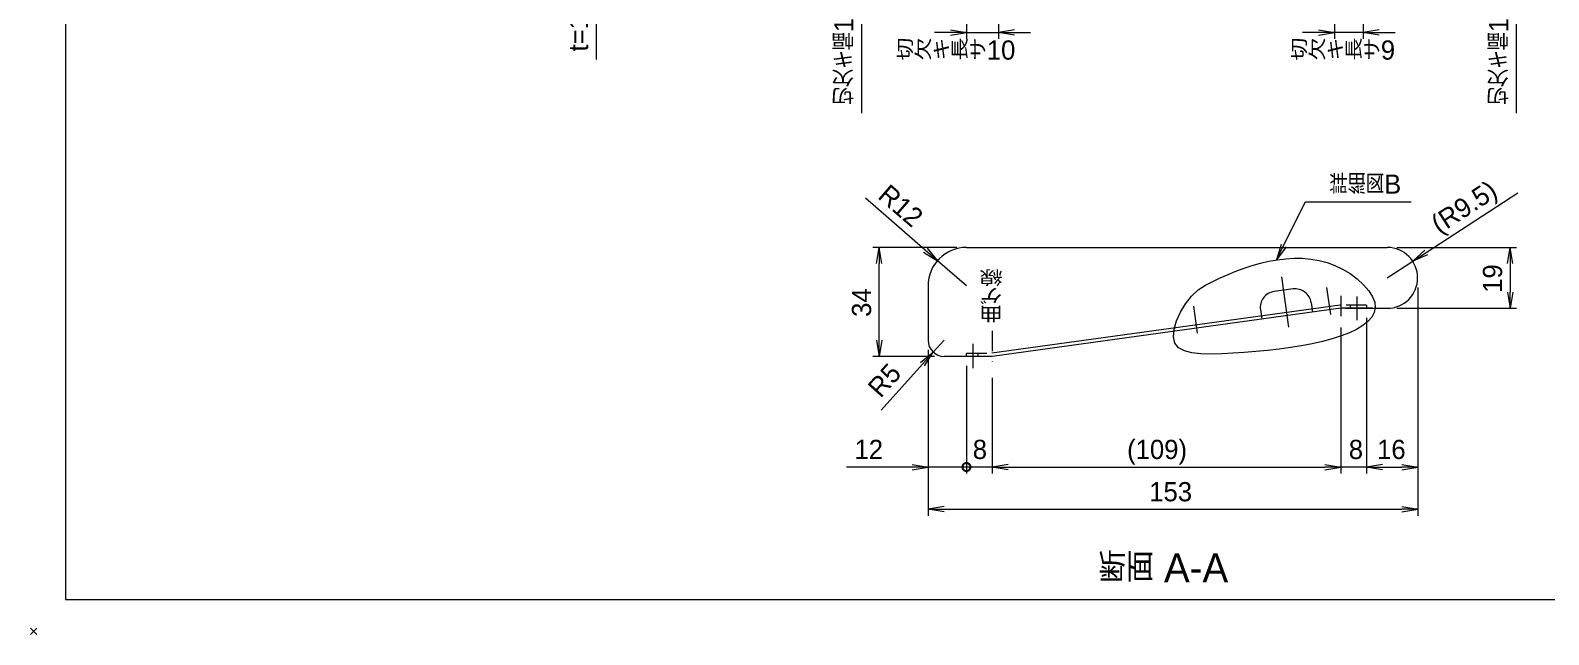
# Model space of a CAD drawing. Extents: x -1 to 810, y -1 to 564.
# Drawn here: x -1 to 473.4, y -1 to 187.6 of the extents above; entities that cross this region are included whole.
import ezdxf
from ezdxf.enums import TextEntityAlignment as Align

# ---------------------------------------------------------------- set-up
doc = ezdxf.new("R2010")
doc.units = 0
doc.header["$LTSCALE"] = 0.5
doc.header["$PDMODE"] = 3
doc.header["$PDSIZE"] = -3
for name, pattern in [('CENTER', [50.8, 31.75, -6.35, 6.35, -6.35]), ('DASH2', [19.05, 12.7, -6.35]), ('DASH2DOT', [31.75, 12.7, -6.35, 0, -6.35, 0, -6.35])]:
    doc.linetypes.add(name, pattern=pattern)
doc.layers.get('0').update_dxf_attribs({"linetype": 'CONTINUOUS'})
doc.layers.add('DIM', color=2, linetype='CONTINUOUS')
doc.layers.add('ZUWAKU', color=7, linetype='CONTINUOUS')
doc.styles.get("Standard").update_dxf_attribs({"font": 'FC-Txt.shx', "height": 6, "bigfont": '@ARExtfont2.shx'})
doc.dimstyles.new('JIS-1', dxfattribs={"dimtxt": 2.5, "dimasz": 5, "dimexe": 2, "dimexo": 3, "dimgap": 2.5, "dimtad": 1, "dimblk": 'OPEN', "dimcen": 2.5, "dimazin": 3, "dimtfac": 1, "dimtmove": 0, "dimatfit": 3})

# ---------------------------------------------------------------- blocks, each defined once
blk = doc.blocks.new('_OPEN')
at = {"color": 0, "linetype": 'BYBLOCK'}
for p, q in [((-1, 0.166667), (0, 0)), ((-1, -0.166667), (0, 0)), ((0, 0), (-1, 0))]:
    blk.add_line(p, q, dxfattribs=at)
blk = doc.blocks.new('*D34')
at = {"layer": 'DIM', "color": 0}
for p, q in [((175.79, 213.71), (175.79, 218.71)), ((151.63, 208.71), (177.79, 208.71)), ((151.63, 207.71), (177.79, 207.71)), ((175.79, 208.71), (175.79, 207.71)), ((175.79, 202.71), (175.79, 178.55))]:
    blk.add_line(p, q, dxfattribs=at)
at = {"layer": 'DIM', "color": 0, "xscale": 5, "yscale": 5, "zscale": 5}
for p, rotation in [((175.79, 208.71), 270), ((175.79, 207.71), 90)]:
    blk.add_blockref('_OPEN', p, dxfattribs=dict(at, rotation=rotation))
at = {"layer": 'DIM', "color": 0, "linetype": 'CONTINUOUS'}
blk.add_text('t=1', height=6, rotation=90, dxfattribs=at).set_placement((173.29, 181.05))
blk = doc.blocks.new('*D44')
at = {"layer": 'DIM', "color": 0}
for p, q in [((288.5, 209.71), (256.69, 209.71)), ((258.69, 209.71), (258.69, 208.71)), ((276.5, 208.71), (256.69, 208.71)), ((258.69, 208.71), (258.69, 161.75)), ((258.69, 203.71), (258.69, 198.71))]:
    blk.add_line(p, q, dxfattribs=at)
at = {"layer": 'DIM', "color": 0, "xscale": 5, "yscale": 5, "zscale": 5, "rotation": 90}
blk.add_blockref('_OPEN', (258.69, 208.71), dxfattribs=at)
at = {"layer": 'DIM', "color": 0, "linetype": 'CONTINUOUS'}
blk.add_text('切欠キ幅1', height=6, rotation=90, dxfattribs=at).set_placement((256.19, 164.25))
blk = doc.blocks.new('_NONE')
blk = doc.blocks.new('_DOTSMALL')
at = {"color": 0, "linetype": 'BYBLOCK', "const_width": 0.5}
blk.add_lwpolyline([(-0.0625, 0, 1), (0.0625, 0, 1)], format="xyb", close=True, dxfattribs=at)
blk = doc.blocks.new('*D59')
at = {"layer": 'DIM', "color": 0}
for p, q in [((279.5, 87.88), (279.5, 49.32)), ((291.5, 82.88), (291.5, 49.32)), ((279.5, 51.32), (254.02, 51.32)), ((291.5, 51.32), (279.5, 51.32))]:
    blk.add_line(p, q, dxfattribs=at)
at = {"layer": 'DIM', "color": 0, "xscale": 5, "yscale": 5, "zscale": 5, "rotation": 270}
blk.add_blockref('_DOTSMALL', (291.5, 51.32), dxfattribs=at)
at = {"layer": 'DIM', "color": 0, "linetype": 'CONTINUOUS'}
blk.add_text('12', height=6, dxfattribs=at).set_placement((256.52, 53.82))
blk = doc.blocks.new('*D61')
at = {"layer": 'DIM', "color": 0}
for p, q in [((432.5, 107.38), (432.5, 49.32)), ((416.5, 97.88), (416.5, 49.32)), ((421.5, 51.32), (427.5, 51.32))]:
    blk.add_line(p, q, dxfattribs=at)
at = {"layer": 'DIM', "color": 0, "xscale": 5, "yscale": 5, "zscale": 5, "rotation": 180}
blk.add_blockref('_OPEN', (416.5, 51.32), dxfattribs=at)
at = {"layer": 'DIM', "color": 0, "xscale": 5, "yscale": 5, "zscale": 5}
blk.add_blockref('_OPEN', (432.5, 51.32), dxfattribs=at)
at = {"layer": 'DIM', "color": 0, "linetype": 'CONTINUOUS'}
blk.add_text('16', height=6, dxfattribs=at).set_placement((419.82, 53.82))
blk = doc.blocks.new('*D62')
at = {"layer": 'DIM', "color": 0}
for p, q in [((432.5, 107.38), (432.5, 36.12)), ((279.5, 87.88), (279.5, 36.12)), ((284.5, 38.12), (427.5, 38.12))]:
    blk.add_line(p, q, dxfattribs=at)
at = {"layer": 'DIM', "color": 0, "xscale": 5, "yscale": 5, "zscale": 5, "rotation": 180}
blk.add_blockref('_OPEN', (279.5, 38.12), dxfattribs=at)
at = {"layer": 'DIM', "color": 0, "xscale": 5, "yscale": 5, "zscale": 5}
blk.add_blockref('_OPEN', (432.5, 38.12), dxfattribs=at)
at = {"layer": 'DIM', "color": 0, "linetype": 'CONTINUOUS'}
blk.add_text('153', height=6, dxfattribs=at).set_placement((348.62, 40.62))
blk = doc.blocks.new('*D63')
at = {"layer": 'DIM', "color": 0}
for p, q in [((291.5, 206.71), (291.5, 185.01)), ((301.5, 205.71), (301.5, 185.01)), ((286.5, 187.01), (281.5, 187.01)), ((291.5, 187.01), (301.5, 187.01)), ((306.5, 187.01), (311.5, 187.01))]:
    blk.add_line(p, q, dxfattribs=at)
at = {"layer": 'DIM', "color": 0, "xscale": 5, "yscale": 5, "zscale": 5}
blk.add_blockref('_OPEN', (291.5, 187.01), dxfattribs=at)
at = {"layer": 'DIM', "color": 0, "xscale": 5, "yscale": 5, "zscale": 5, "rotation": 180}
blk.add_blockref('_OPEN', (301.5, 187.01), dxfattribs=at)
at = {"layer": 'DIM', "color": 0, "linetype": 'CONTINUOUS'}
blk.add_text('切欠キ長サ10', height=6, dxfattribs=at).set_placement((269.36, 178.51))
blk = doc.blocks.new('*D66')
at = {"layer": 'DIM', "color": 0}
for p, q in [((406.5, 205.71), (406.5, 185.01)), ((415.5, 206.71), (415.5, 185.01)), ((401.5, 187.01), (396.5, 187.01)), ((415.5, 187.01), (406.5, 187.01)), ((420.5, 187.01), (425.5, 187.01))]:
    blk.add_line(p, q, dxfattribs=at)
at = {"layer": 'DIM', "color": 0, "xscale": 5, "yscale": 5, "zscale": 5}
blk.add_blockref('_OPEN', (406.5, 187.01), dxfattribs=at)
at = {"layer": 'DIM', "color": 0, "xscale": 5, "yscale": 5, "zscale": 5, "rotation": 180}
blk.add_blockref('_OPEN', (415.5, 187.01), dxfattribs=at)
at = {"layer": 'DIM', "color": 0, "linetype": 'CONTINUOUS'}
blk.add_text('切欠キ長サ9', height=6, dxfattribs=at).set_placement((392.49, 178.51))
blk = doc.blocks.new('*D67')
at = {"layer": 'DIM', "color": 0}
for p, q in [((288.5, 119.88), (262.22, 119.88)), ((264.22, 90.88), (264.22, 114.88)), ((281.5, 85.88), (262.22, 85.88))]:
    blk.add_line(p, q, dxfattribs=at)
at = {"layer": 'DIM', "color": 0, "xscale": 5, "yscale": 5, "zscale": 5}
for p, rotation in [((264.22, 119.88), 90), ((264.22, 85.88), 270)]:
    blk.add_blockref('_OPEN', p, dxfattribs=dict(at, rotation=rotation))
at = {"layer": 'DIM', "color": 0, "linetype": 'CONTINUOUS'}
blk.add_text('34', height=6, rotation=90, dxfattribs=at).set_placement((261.72, 98.2))
blk = doc.blocks.new('*D68')
at = {"layer": 'DIM', "color": 0}
for p, q in [((435.15, 118.28), (463.76, 136.89)), ((423, 110.38), (430.96, 115.56))]:
    blk.add_line(p, q, dxfattribs=at)
at = {"layer": 'DIM', "color": 0, "xscale": 5, "yscale": 5, "zscale": 5, "rotation": 213.0405751767245}
blk.add_blockref('_OPEN', (430.96, 115.56), dxfattribs=at)
at = {"layer": 'DIM', "color": 0, "linetype": 'CONTINUOUS'}
blk.add_text('(R9.5)', height=6, rotation=33.0406, dxfattribs=at).set_placement((439.27, 123.95))
blk = doc.blocks.new('*D71')
at = {"layer": 'DIM', "color": 0}
for p, q in [((426, 119.88), (463.38, 119.88)), ((461.38, 114.88), (461.38, 105.88)), ((426, 100.88), (463.38, 100.88))]:
    blk.add_line(p, q, dxfattribs=at)
at = {"layer": 'DIM', "color": 0, "xscale": 5, "yscale": 5, "zscale": 5}
for p, rotation in [((461.38, 119.88), 90), ((461.38, 100.88), 270)]:
    blk.add_blockref('_OPEN', p, dxfattribs=dict(at, rotation=rotation))
at = {"layer": 'DIM', "color": 0, "linetype": 'CONTINUOUS'}
blk.add_text('19', height=6, rotation=90, dxfattribs=at).set_placement((458.88, 105.7))
blk = doc.blocks.new('*D72')
at = {"layer": 'DIM', "color": 0}
for p, q in [((291.5, 82.88), (291.5, 49.33)), ((299.5, 79.18), (299.5, 49.33)), ((291.5, 51.33), (299.5, 51.33))]:
    blk.add_line(p, q, dxfattribs=at)
at = {"layer": 'DIM', "color": 0, "linetype": 'CONTINUOUS'}
blk.add_text('8', height=6, dxfattribs=at).set_placement((293.47, 53.83))
blk = doc.blocks.new('*D73')
at = {"layer": 'DIM', "color": 0}
for p, q in [((416.5, 97.88), (416.5, 49.32)), ((408.5, 94.88), (408.5, 49.32)), ((416.5, 51.32), (408.5, 51.32))]:
    blk.add_line(p, q, dxfattribs=at)
at = {"layer": 'DIM', "color": 0, "linetype": 'CONTINUOUS'}
blk.add_text('8', height=6, dxfattribs=at).set_placement((410.97, 53.82))
blk = doc.blocks.new('*D74')
at = {"layer": 'DIM', "color": 0}
for p, q in [((408.5, 94.88), (408.5, 49.32)), ((299.5, 79.18), (299.5, 49.32)), ((304.5, 51.32), (403.5, 51.32))]:
    blk.add_line(p, q, dxfattribs=at)
at = {"layer": 'DIM', "color": 0, "xscale": 5, "yscale": 5, "zscale": 5, "rotation": 180}
blk.add_blockref('_OPEN', (299.5, 51.32), dxfattribs=at)
at = {"layer": 'DIM', "color": 0, "xscale": 5, "yscale": 5, "zscale": 5}
blk.add_blockref('_OPEN', (408.5, 51.32), dxfattribs=at)
at = {"layer": 'DIM', "color": 0, "linetype": 'CONTINUOUS'}
blk.add_text('(109)', height=6, dxfattribs=at).set_placement((341.7, 53.82))
blk = doc.blocks.new('*D99')
at = {"layer": 'DIM', "color": 0}
for p, q in [((418.5, 209.71), (465.31, 209.71)), ((463.31, 209.71), (463.31, 208.71)), ((435.5, 208.71), (465.31, 208.71)), ((463.31, 208.71), (463.31, 161.75)), ((463.31, 203.71), (463.31, 198.71))]:
    blk.add_line(p, q, dxfattribs=at)
at = {"layer": 'DIM', "color": 0, "xscale": 5, "yscale": 5, "zscale": 5, "rotation": 90}
blk.add_blockref('_OPEN', (463.31, 208.71), dxfattribs=at)
at = {"layer": 'DIM', "color": 0, "linetype": 'CONTINUOUS'}
blk.add_text('切欠キ幅1', height=6, rotation=90, dxfattribs=at).set_placement((460.81, 164.25))
blk = doc.blocks.new('*X181')
at = {"layer": 'DIM'}
for p, q in [((390.62, 120.46), (397.41, 134.15)), ((397.41, 134.15), (430.47, 134.15))]:
    blk.add_line(p, q, dxfattribs=at)
at = {"layer": 'DIM', "xscale": 5.000000000000001, "yscale": 5.000000000000001, "zscale": 5, "rotation": 243.5954414958506}
blk.add_blockref('_OPEN', (388.4, 115.98), dxfattribs=at)
blk = doc.blocks.new('*D175')
at = {"layer": 'DIM', "color": 0}
for p, q in [((278.65, 119.01), (259.93, 135.22)), ((291.5, 107.88), (282.43, 115.73))]:
    blk.add_line(p, q, dxfattribs=at)
at = {"layer": 'DIM', "color": 0, "xscale": 5, "yscale": 5, "zscale": 5, "rotation": 319.1091181151674}
blk.add_blockref('_OPEN', (282.43, 115.73), dxfattribs=at)
at = {"layer": 'DIM', "color": 0, "linetype": 'CONTINUOUS'}
blk.add_text('R12', height=6, rotation=319.1091, dxfattribs=at).set_placement((263.46, 135.47))
blk = doc.blocks.new('*D176')
at = {"layer": 'DIM', "color": 0}
for p, q in [((284.5, 90.88), (281.15, 87.16)), ((277.8, 83.45), (264.84, 69.07))]:
    blk.add_line(p, q, dxfattribs=at)
at = {"layer": 'DIM', "color": 0, "xscale": 5, "yscale": 5, "zscale": 5, "rotation": 47.97843858027811}
blk.add_blockref('_OPEN', (281.15, 87.16), dxfattribs=at)
at = {"layer": 'DIM', "color": 0, "linetype": 'CONTINUOUS'}
blk.add_text('R5', height=6, rotation=47.9784, dxfattribs=at).set_placement((264.66, 72.6))

msp = doc.modelspace()

# ---------------------------------------------------------------- linework, layer by layer
for p, q in [((291.498, 119.879), (422.998, 119.879)), ((279.498, 107.879), (279.498, 90.879)), ((393.569, 106.904), (387.625, 106.086)), ((408.329, 101.869), (299.398, 86.879)), ((408.498, 100.879), (299.498, 85.879)), ((383.351, 100.471), (383.762, 97.479)), ((399.201, 102.652), (399.613, 99.66)), ((418.398, 100.879), (408.498, 100.879)), ((409.898, 100.879), (422.998, 100.879)), ((411.398, 101.879), (411.398, 100.779)), ((416.498, 101.879), (416.498, 100.879)), ((298.498, 85.879), (284.498, 85.879)), ((299.498, 85.879), (290.398, 85.879)), ((291.498, 85.879), (291.498, 86.879)), ((295.098, 86.879), (295.098, 85.879))]:
    msp.add_line(p, q)
at = {"linetype": 'DASH2'}
for p, q in [((416.498, 101.879), (408.467, 101.879)), ((291.498, 86.879), (299.398, 86.879))]:
    msp.add_line(p, q, dxfattribs=at)
for centre, radius, start, end in [((291.498, 107.879), 12, 90, 180), ((422.998, 110.379), 9.5, 270, 90), ((388.307, 101.133), 5, 97.83503, 188.06468), ((394.251, 101.951), 5, 7.60631, 97.83595), ((408.467, 100.879), 1, 90, 97.88711), ((284.498, 90.879), 5, 180, 270)]:
    msp.add_arc(centre, radius, start, end)
msp.add_point((0, 0))
at = {"layer": 'DIM', "linetype": 'CENTER'}
for p, q in [((389.969, 110.677), (392.289, 93.813)), ((404.055, 107.34), (405.212, 98.932)), ((413.498, 104.583), (413.498, 97.142)), ((362.456, 101.546), (363.614, 93.138)), ((293.498, 89.779), (293.498, 82.179))]:
    msp.add_line(p, q, dxfattribs=at)
at = {"layer": 'DIM', "linetype": 'DASH2DOT'}
for p, q in [((408.498, 104.779), (408.498, 97.179)), ((299.498, 93.868), (299.498, 82.183))]:
    msp.add_line(p, q, dxfattribs=at)
at = {"layer": 'DIM'}
msp.add_lwpolyline([(366.167, 108.118), (368.456, 109.264), (370.819, 110.377), (373.246, 111.444), (375.728, 112.449), (378.258, 113.377), (380.826, 114.214), (383.422, 114.944), (386.04, 115.553), (388.668, 116.026), (391.3, 116.348), (393.925, 116.505), (396.536, 116.48), (399.123, 116.259), (401.677, 115.829), (404.19, 115.172), (406.653, 114.276), (409.057, 113.124), (411.391, 111.703), (413.601, 110.047), (415.583, 108.239), (417.229, 106.363), (418.435, 104.507), (419.112, 102.743), (419.268, 101.085), (418.938, 99.531), (418.153, 98.079), (416.948, 96.726), (415.357, 95.469), (413.413, 94.307), (411.149, 93.237), (408.599, 92.256), (405.796, 91.363), (402.775, 90.554), (399.568, 89.827), (396.209, 89.18), (392.733, 88.611), (389.171, 88.117), (385.559, 87.695), (381.928, 87.344), (378.314, 87.06), (374.749, 86.842), (371.268, 86.687), (367.913, 86.605), (364.779, 86.663), (361.974, 86.948), (359.608, 87.546), (357.788, 88.543), (356.624, 90.023), (356.173, 92.013), (356.368, 94.384), (357.121, 96.985), (358.343, 99.663), (359.947, 102.267), (361.844, 104.645), (363.947, 106.646)], close=True, dxfattribs=at)
at = {"layer": 'ZUWAKU'}
msp.add_lwpolyline([(10, 564), (10, 10), (810, 10), (810, 564)], close=True, dxfattribs=at)

# ---------------------------------------------------------------- block references
at = {"layer": 'DIM'}
msp.add_blockref('*X181', (0, 0), dxfattribs=at)
at = {"layer": 'DIM', "xscale": 5, "yscale": 5, "zscale": 5}
msp.add_blockref('_OPEN', (279.498, 51.325), dxfattribs=at)

# ---------------------------------------------------------------- texts
at = {"layer": 'DIM', "linetype": 'CONTINUOUS'}
msp.add_text('詳細図B', height=6, dxfattribs=at).set_placement((404.914, 136.649))
at = {"layer": 'DIM'}
msp.add_text(' 曲ゲ線', height=6, rotation=90, dxfattribs=at).set_placement((299.498, 93.983), align=Align.MIDDLE_LEFT)
msp.add_text('断面 A-A', height=9, dxfattribs=at).set_placement((332.788, 15.35))

# ---------------------------------------------------------------- dimensions: what is measured, and where the dimension line sits
dim = msp.add_linear_dim(base=(175.79, 207.707), p1=(148.628, 208.707), p2=(148.628, 207.707), angle=90, text='t=<>', dimstyle='JIS-1', override={"dimlfac": 1}, dxfattribs=at)
dim.commit()
dim.dimension.update_dxf_attribs({"geometry": '*D34', "text_midpoint": (170.29, 188.127)})
for base, p1, p2, picture, middle in [((258.693, 208.707), (291.498, 209.707), (279.498, 208.707), '*D44', (258.693, 180.227)), ((463.313, 208.707), (415.498, 209.707), (432.498, 208.707), '*D99', (463.313, 180.227))]:
    dim = msp.add_linear_dim(base=base, p1=p1, p2=p2, angle=90, text='\\M+190D8\\M+18C87\\M+1834C\\M+1959D<>', dimstyle='JIS-1', override={"dimlfac": 1, "dimblk1": 'NONE', "dimblk2": 'OPEN', "dimsah": 1}, dxfattribs=at)
    dim.commit()
    dim.dimension.update_dxf_attribs({"geometry": picture, "text_midpoint": middle, "dimtype": 160})
for base, p1, p2, override, picture, middle in [((301.498, 187.011), (291.498, 209.707), (301.498, 208.707), {"dimtad": 2, "dimtoh": 1, "dimlfac": 1}, '*D63', (291.637, 187.011)), ((406.498, 187.011), (415.498, 209.707), (406.498, 208.707), {"dimtad": 2, "dimlfac": 1}, '*D66', (412.068, 187.011))]:
    dim = msp.add_linear_dim(base=base, p1=p1, p2=p2, text='\\M+190D8\\M+18C87\\M+1834C\\M+192B7\\M+18354<>', dimstyle='JIS-1', override=override, dxfattribs=at)
    dim.commit()
    dim.dimension.update_dxf_attribs({"geometry": picture, "text_midpoint": middle, "dimtype": 160})
for center, mpoint, picture, middle in [((291.498, 107.879), (282.426, 115.734), '*D175', (267.398, 128.748)), ((284.498, 90.879), (281.151, 87.164), '*D176', (269.65, 74.401))]:
    dim = msp.add_radius_dim(center=center, mpoint=mpoint, dimstyle='JIS-1', dxfattribs=at)
    dim.commit()
    dim.dimension.update_dxf_attribs({"geometry": picture, "text_midpoint": middle, "dimtype": 164})
dim = msp.add_radius_dim(center=(422.998, 110.379), mpoint=(430.961, 115.558), text='(<>)', dimstyle='JIS-1', dxfattribs=at)
dim.commit()
dim.dimension.update_dxf_attribs({"geometry": '*D68', "text_midpoint": (451.55, 128.949), "dimtype": 164})
for base, p1, p2, picture, middle in [((264.217, 119.879), (284.498, 85.879), (291.498, 119.879), '*D67', (258.717, 102.879)), ((461.382, 100.879), (422.998, 119.879), (422.998, 100.879), '*D71', (455.882, 110.379))]:
    dim = msp.add_linear_dim(base=base, p1=p1, p2=p2, angle=90, dimstyle='JIS-1', override={"dimlfac": 1, "dimtol": 0, "dimlim": 0, "dimtm": 0.5, "dimtfac": 1.4}, dxfattribs=at)
    dim.commit()
    dim.dimension.update_dxf_attribs({"geometry": picture, "text_midpoint": middle})
for base, p1, override, picture, middle in [((432.498, 38.119), (279.498, 90.879), {"dimlfac": 1, "dimtol": 0, "dimlim": 0, "dimtp": 0, "dimtm": 0.5, "dimtfac": 1.4}, '*D62', (355.998, 43.619)), ((432.498, 51.325), (416.498, 100.879), {"dimlfac": 1}, '*D61', (424.498, 56.825))]:
    dim = msp.add_linear_dim(base=base, p1=p1, p2=(432.498, 110.379), dimstyle='JIS-1', override=override, dxfattribs=at)
    dim.commit()
    dim.dimension.update_dxf_attribs({"geometry": picture, "text_midpoint": middle})
for base, p1, p2, override, picture, middle in [((408.498, 51.325), (416.498, 100.879), (408.498, 97.879), {"dimlfac": 1, "dimrnd": 0, "dimblk1": 'NONE', "dimblk2": 'NONE', "dimsah": 1}, '*D73', (412.948, 51.325)), ((279.498, 51.325), (291.498, 85.879), (279.498, 90.879), {"dimlfac": 1, "dimblk1": 'DOTSMALL', "dimblk2": 'NONE', "dimsah": 1}, '*D59', (261.198, 51.325)), ((299.498, 51.329), (291.498, 85.879), (299.498, 82.183), {"dimlfac": 1, "dimrnd": 0, "dimblk1": 'NONE', "dimblk2": 'NONE', "dimsah": 1}, '*D72', (295.446, 51.329))]:
    dim = msp.add_linear_dim(base=base, p1=p1, p2=p2, dimstyle='JIS-1', override=override, dxfattribs=at)
    dim.commit()
    dim.dimension.update_dxf_attribs({"geometry": picture, "text_midpoint": middle, "dimtype": 160})
dim = msp.add_linear_dim(base=(408.498, 51.325), p1=(299.498, 82.183), p2=(408.498, 97.879), text='(<>)', dimstyle='JIS-1', override={"dimlfac": 1}, dxfattribs=at)
dim.commit()
dim.dimension.update_dxf_attribs({"geometry": '*D74', "text_midpoint": (353.998, 56.825)})

doc.saveas('drawing.dxf')
